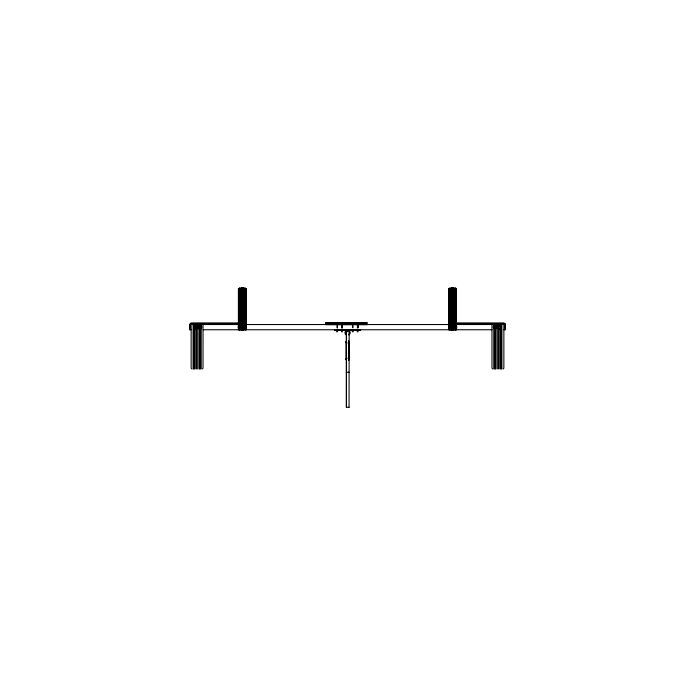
<?xml version="1.0" encoding="UTF-8"?>
<svg xmlns="http://www.w3.org/2000/svg" width="695" height="695" viewBox="0 0 695 695"><rect width="100%" height="100%" fill="white"/><g stroke="black" fill="none" stroke-linecap="round" stroke-linejoin="round"><path stroke-width="0.52" stroke-dasharray="3.48 2.61" d="M358.377 324.539L358.377 328.718M358.299 324.539L358.307 328.718M357.334 324.539L357.334 328.718M357.265 324.539L357.265 328.718M357.134 325.312L357.134 328.527M353.329 324.539L353.26 328.718M352.296 324.539L352.287 328.718M352.217 324.539L352.217 328.718M342.618 324.539L342.609 328.718M342.427 325.312L342.427 328.527M341.575 324.539L341.575 328.718M341.393 325.312L341.48 328.527M337.614 325.312L337.614 328.527M337.57 324.539L337.57 328.718M336.528 324.539L336.528 328.718"/><path stroke-width="1.04" d="M237.89 324.539L237.89 323.036L190.89 323.036L189.579 324.348L189.579 329.76L191.09 329.76M203.036 368.185L202.393 368.958M503.866 368.185L503.223 368.958M451.429 327.397L451.403 326.442M454.139 326.485L454.165 327.432M495.891 327.397L495.865 326.442M498.602 326.485L498.628 327.432M348.499 342.557L348.716 342.296A1.26 1.208 0 0 0 348.716 341.045L348.499 340.785M348.499 343.243L348.716 342.983A1.26 1.208 0 0 0 348.716 341.732L348.499 341.471M348.499 359.68L348.716 359.419A1.26 1.208 0 0 0 348.716 358.168L348.499 357.908M348.499 360.358L348.716 360.097A1.26 1.208 0 0 0 348.716 358.846L348.499 358.585M504.891 323.566L504.11 323.036L457.11 323.036L457.11 324.539M241.426 287.73L241.426 329.916L242.251 329.916L242.251 287.73M451.785 287.73L451.785 329.916L453.574 329.916L453.574 287.73M239.992 327.997L239.992 329.804L238.385 329.665L239.245 329.387M450.351 327.997L450.351 329.804L448.744 329.665L449.604 329.387M450.299 326.337L451.255 326.303M454.278 326.337L455.225 326.303M494.762 326.337L495.717 326.303M498.741 326.337L499.696 326.303M244.649 327.997L244.649 329.804L246.256 329.665L246.256 288.694M455.008 327.997L455.008 329.804L456.615 329.665L455.755 329.387M453.514 326.216L454.773 325.486L456.033 326.216L456.033 327.666L454.773 328.396L453.514 327.666M239.714 328.023L239.992 329.804M450.073 328.023L450.351 329.804M239.714 329.856L241.426 329.847M450.073 329.856L451.785 329.847M238.515 295.957L239.992 295.888M448.874 295.957L450.351 295.888M244.649 295.888L246.126 295.957M455.008 295.888L456.485 295.957M239.714 295.827L240.878 295.775M450.073 295.827L451.237 295.775M243.215 329.847L244.927 329.856L244.927 328.023M453.574 329.847L455.286 329.856L455.286 328.023M241.208 295.835L242.251 295.757M242.39 295.757L243.432 295.835M451.568 295.835L452.61 295.757M452.749 295.757L453.792 295.835M325.851 322.897L366.908 322.897M190.969 323.418L237.89 323.418M457.11 323.418L504.031 323.418M325.851 323.922L366.908 323.922M193.106 324.261L193.549 324.261M194.609 324.261L195.052 324.261M196.468 324.261L197.71 324.261M199.126 324.261L199.569 324.261M200.629 324.261L201.072 324.261M325.851 324.304L366.908 324.304M493.928 324.261L494.371 324.261M495.431 324.261L495.874 324.261M497.29 324.261L498.532 324.261M499.948 324.261L500.391 324.261M501.451 324.261L501.894 324.261M194.374 324.539L197.632 324.539M202.871 324.539L238.759 324.539M245.248 324.539L449.804 324.539M456.294 324.539L492.13 324.539M497.377 324.539L500.669 324.539M203.044 329.76L239.836 329.76M245.248 329.76L449.804 329.76M455.208 329.76L492.008 329.76M503.91 329.76L505.421 329.76L505.03 323.418M242.32 329.856L243.215 329.916L243.215 287.73M334.434 330.203L360.592 330.203L360.592 329.743M352 330.62L352 329.743L351.913 330.62L353.677 330.62L353.677 329.743M336.493 331.75L337.614 331.75M341.393 331.75L342.513 331.75M352.235 331.75L353.355 331.75M357.134 331.75L358.255 331.75M346.345 372.225L349.151 372.225M349.151 407.27L346.345 407.27L346.345 333.748M454.122 295.775L455.286 295.827M243.763 295.775L244.927 295.827M492.607 368.958L491.964 368.185M191.777 368.958L191.134 368.185M245.396 329.387L246.256 329.665M452.68 329.856L452.749 287.73M505.039 324.426L505.039 329.76M503.866 367.499L503.866 324.365L501.894 324.165L501.894 368.958M501.451 368.958L501.451 324.165L500.391 324.165L500.391 368.958M499.948 326.007L499.948 324.165L498.532 324.165L498.532 368.958M499.948 327.997L499.948 368.958M497.29 368.958L497.29 324.165L495.874 324.165L495.874 326.007M495.874 327.997L495.874 368.958M495.431 326.007L495.431 324.165L494.371 324.165L494.371 368.958M495.431 327.997L495.431 368.958M493.928 368.958L493.928 324.165L491.964 324.365L491.973 367.499M456.485 288.399L456.485 329.743M456.424 289.242L456.424 329.526M455.642 288.043L455.642 329.838M455.286 287.965L455.286 326.103M455.008 288.164L455.008 325.138M454.122 287.799L454.122 329.899M453.792 290.31L453.792 329.847M452.61 287.73L452.61 329.916M451.568 287.999L451.568 329.847M451.237 287.799L451.237 326.085M451.237 328.04L451.237 329.899M450.351 288.164L450.351 325.138M450.073 287.965L450.073 326.103M449.717 288.043L449.717 329.838M448.874 288.399L448.874 329.743M448.744 288.694L448.744 329.665M358.49 329.743L358.577 330.62L356.813 330.62L356.813 329.743M357.656 329.743L357.656 330.62M353.59 329.743L353.59 330.62M352.756 329.743L352.756 330.62M349.055 407.27L349.151 331.584L346.44 331.584L346.44 407.27M348.899 341.671L348.899 359.471M346.188 341.671L346.188 359.471M342.835 329.743L342.835 330.62L341.071 330.62L341.071 329.743M342.748 329.743L342.748 330.62M341.905 329.743L341.905 330.62M341.158 329.743L341.158 330.62M337.935 329.743L337.935 330.62L336.171 330.62L336.258 329.743M337.848 329.743L337.848 330.62M337.006 329.743L337.006 330.62M334.434 329.743L334.521 330.203M246.126 288.399L246.126 329.743M246.065 289.242L246.065 329.526M245.283 288.043L245.283 329.838M244.927 287.965L244.927 326.103M244.649 288.164L244.649 325.138M243.763 287.799L243.763 326.085M243.763 328.04L243.763 329.899M243.432 287.999L243.432 329.847M242.39 287.73L242.39 329.916M241.208 290.31L241.208 329.847M240.878 287.799L240.878 329.899M239.992 288.164L239.992 325.138M239.714 287.965L239.714 326.103M239.358 288.043L239.358 329.838M238.576 289.242L238.576 329.526M238.515 288.399L238.515 329.743M238.385 288.694L238.385 329.665M203.027 367.499L203.036 324.365L201.072 324.165L201.072 368.958M200.629 368.958L200.629 324.165L199.569 324.165L199.569 326.007M199.569 327.997L199.569 368.958M199.126 326.007L199.126 324.165L197.71 324.165L197.71 368.958M199.126 327.997L199.126 368.958M196.468 368.958L196.468 324.165L195.052 324.165L195.052 326.007M195.052 327.997L195.052 368.958M194.609 368.958L194.609 324.165L193.549 324.165L193.549 368.958M193.106 368.958L193.106 324.165L191.134 324.365L191.134 367.499M189.961 324.426L189.961 329.76M346.518 334.564A2.085 2.085 0 0 1 345.962 331.419A2.085 2.085 0 0 1 349.151 331.419A2.085 2.085 0 0 1 348.603 334.564M346.275 334.981A2.554 2.554 0 0 1 345.597 331.115A2.554 2.554 0 0 1 349.516 331.115A2.554 2.554 0 0 1 348.838 334.981M346.362 359.419A1.26 1.208 0 0 1 346.362 358.168M346.362 341.045A1.26 1.208 0 0 0 346.362 342.296L346.866 342.757A1.399 1.347 0 0 0 347.187 342.887M347.187 358.264A1.399 1.347 0 0 0 346.866 358.385L346.362 358.846A1.26 1.208 0 0 0 346.362 360.097M346.362 342.983A1.26 1.208 0 0 1 346.362 341.732M194.991 326.815C196.12 329.656 197.232 324.608 195.008 326.737C196.094 329.76 197.189 324.495 194.991 326.815M198.97 326.815C200.099 329.656 201.211 324.608 198.987 326.737C200.073 329.76 201.168 324.495 198.97 326.815M239.454 326.815C240.583 329.656 241.695 324.608 239.471 326.737C240.557 329.76 241.652 324.495 239.454 326.815M243.432 326.815C244.562 329.656 245.674 324.608 243.45 326.737C244.536 329.76 245.63 324.495 243.432 326.815M195.034 325.677L194.305 326.937L195.034 328.196L196.494 328.196L197.215 326.937L196.494 325.677L195.034 325.677M199.013 325.677L198.284 326.937L199.013 328.196L200.473 328.196L201.194 326.937L200.473 325.677L199.013 325.677M239.497 325.677L238.776 326.937L239.497 328.196L240.957 328.196L241.686 326.937L240.957 325.677L239.497 325.677M243.476 325.677L242.755 326.937L243.476 328.196L244.935 328.196L245.656 326.937L244.935 325.677L243.476 325.677M450.794 325.486L449.535 326.216L449.535 327.666L450.794 328.396L452.054 327.666L452.054 326.216L450.794 325.486M495.257 325.486L493.997 326.216L493.997 327.666L495.257 328.396L496.517 327.666L496.517 326.216L495.257 325.486M499.236 325.486L497.976 326.216L497.976 327.666L499.236 328.396L500.496 327.666L500.496 326.216L499.236 325.486M366.908 322.619L325.851 322.619L325.851 324.687L366.908 324.687L366.908 322.619M449.778 328.7A2.033 2.033 0 0 0 452.827 326.937A2.033 2.033 0 0 0 449.778 325.182A2.033 2.033 0 0 0 449.778 328.7M453.757 328.7A2.033 2.033 0 0 0 456.806 326.937A2.033 2.033 0 0 0 453.757 325.182A2.033 2.033 0 0 0 453.757 328.7M494.241 328.7A2.033 2.033 0 0 0 497.29 326.937A2.033 2.033 0 0 0 494.241 325.182A2.033 2.033 0 0 0 494.241 328.7M498.219 328.7A2.033 2.033 0 0 0 501.269 326.937A2.033 2.033 0 0 0 498.219 325.182A2.033 2.033 0 0 0 498.219 328.7M242.772 328.379A2.033 2.033 0 0 0 246.169 327.467A2.033 2.033 0 0 0 243.676 324.973A2.033 2.033 0 0 0 242.772 328.379M238.793 328.379A2.033 2.033 0 0 0 242.19 327.467A2.033 2.033 0 0 0 239.706 324.973A2.033 2.033 0 0 0 238.793 328.379M198.301 328.379A2.033 2.033 0 0 0 201.706 327.467A2.033 2.033 0 0 0 199.213 324.973A2.033 2.033 0 0 0 198.301 328.379M194.322 328.379A2.033 2.033 0 0 0 197.727 327.467A2.033 2.033 0 0 0 195.234 324.973A2.033 2.033 0 0 0 194.322 328.379"/></g></svg>
